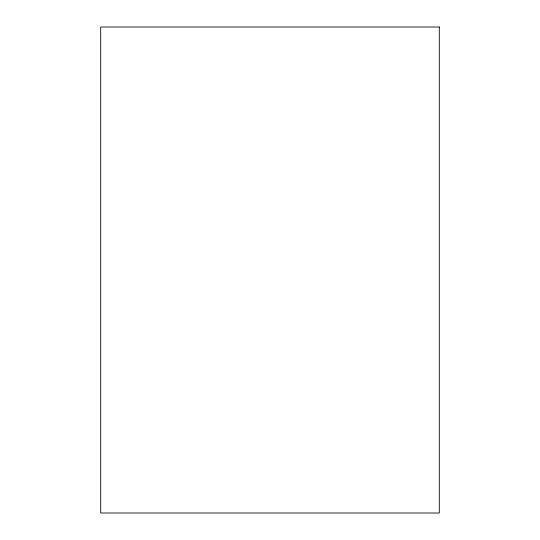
<?xml version="1.0" encoding="UTF-8"?>
<svg xmlns="http://www.w3.org/2000/svg" width="540" height="540" viewBox="0 0 540 540"><rect width="100%" height="100%" fill="white"/><g stroke="black" fill="none" stroke-linecap="round" stroke-linejoin="round"><path stroke-width="0.81" d="M439.297 27L100.703 27L100.703 513L439.297 513L439.297 27"/></g></svg>
